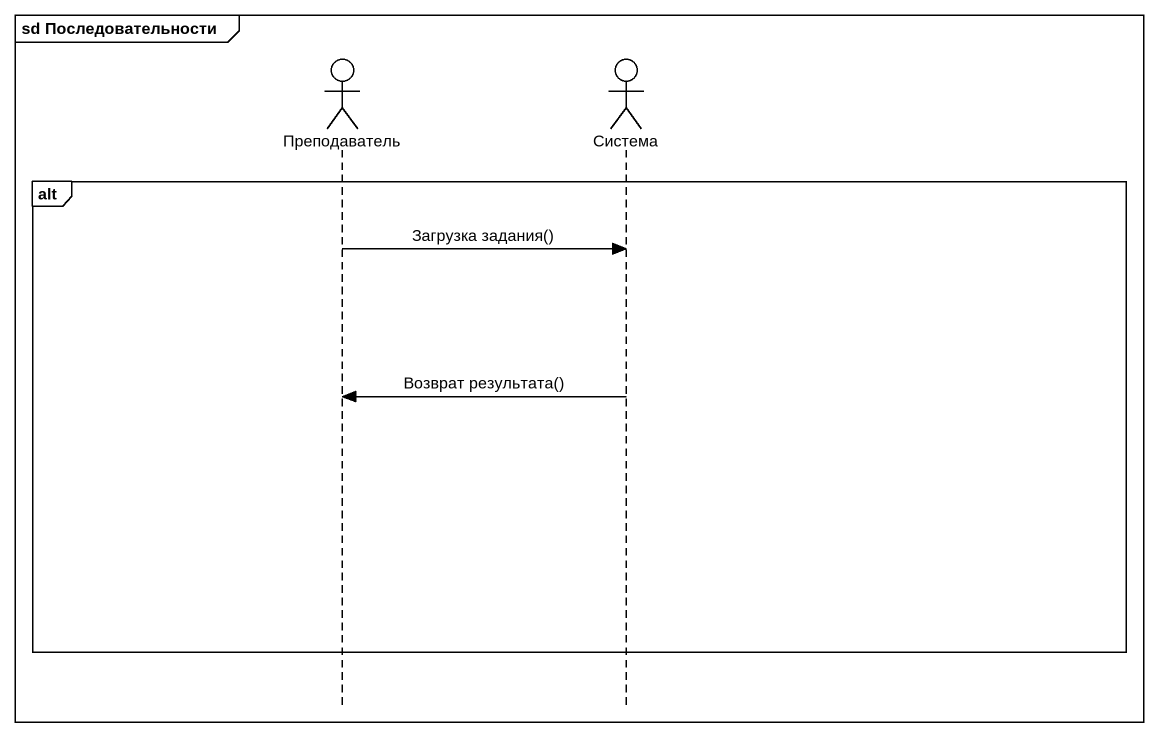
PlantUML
@startuml
mainframe sd Последовательности
hide footbox
actor Преподаватель
actor Система

alt
  Преподаватель -> Система : Загрузка задания()
  Система -> Преподаватель : Возврат результата()
end
@enduml
